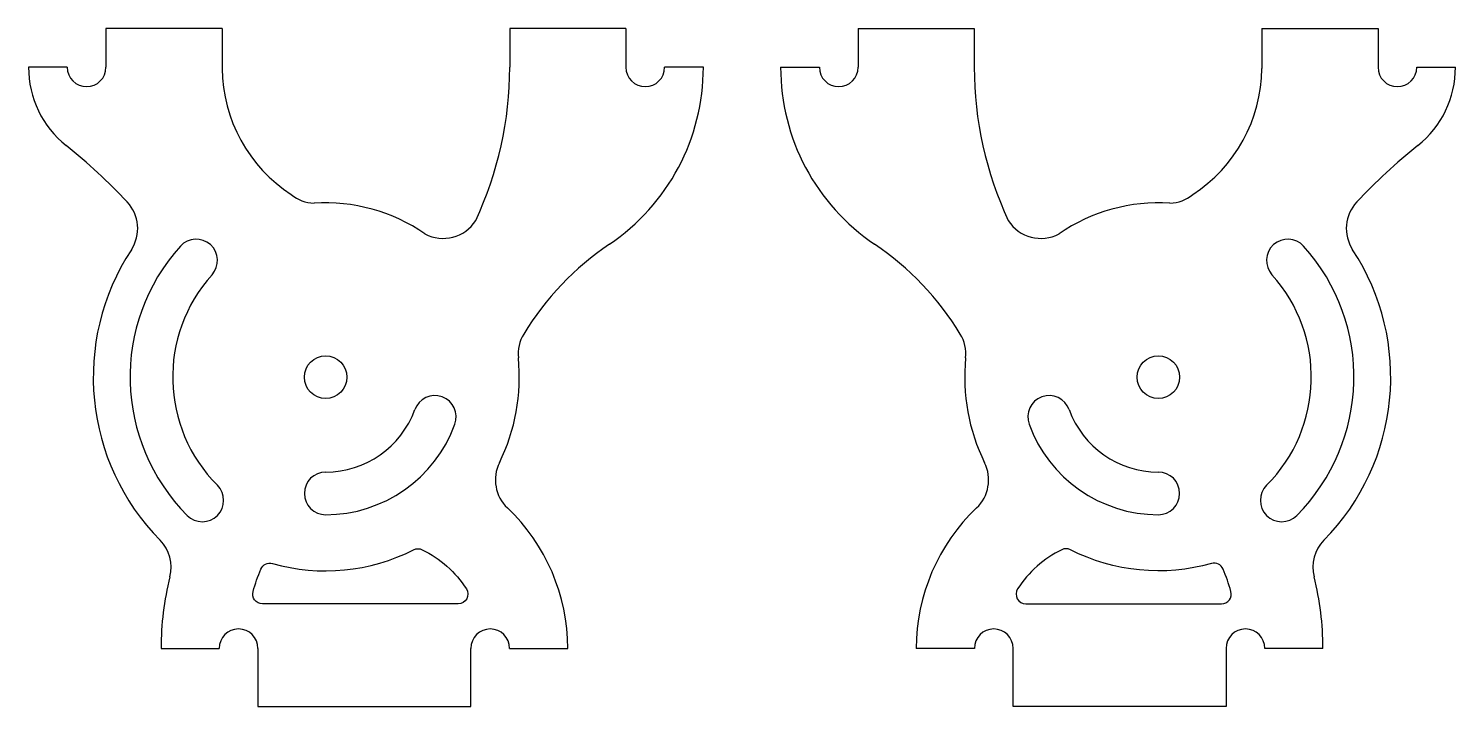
# Model space of a CAD drawing. Header units: millimetres. Extents: x -15.3 to 58.3, y -17 to 18.
import ezdxf

# ---------------------------------------------------------------- set-up
doc = ezdxf.new("R2010")
doc.units = ezdxf.units.MM
doc.header["$MEASUREMENT"] = 0
doc.layers.get('0').update_dxf_attribs({"true_color": 0xffffff})

msp = doc.modelspace()

# ---------------------------------------------------------------- linework, layer by layer
for p, q in [((-11.344, 18), (-11.344, 16)), ((-5.344, 18), (-11.344, 18)), ((-5.344, 18), (-5.344, 15.93)), ((9.506, 18), (9.506, 16)), ((15.506, 18), (9.506, 18)), ((15.506, 18), (15.506, 16)), ((27.494, 18), (33.494, 18)), ((27.494, 18), (27.494, 16)), ((33.494, 18), (33.494, 16)), ((48.344, 18), (54.344, 18)), ((48.344, 18), (48.344, 15.93)), ((54.344, 18), (54.344, 16)), ((-13.344, 16), (-15.344, 16)), ((19.506, 16), (17.506, 16)), ((23.494, 16), (25.494, 16)), ((56.344, 16), (58.344, 16)), ((-8.5, -14), (-5.5, -14)), ((-3.5, -14), (-3.5, -17)), ((7.5, -17), (7.5, -14)), ((9.5, -14), (12.5, -14)), ((33.5, -14), (30.5, -14)), ((35.5, -17), (35.5, -14)), ((46.5, -14), (46.5, -17)), ((51.5, -14), (48.5, -14)), ((-3.5, -17), (7.5, -17)), ((46.5, -17), (35.5, -17))]:
    msp.add_line(p, q)
for points in [[(4.987, -8.906, -0.136996), (7.266, -10.931, -0.593613), (6.846, -11.702), (-3.269, -11.702, -0.498489), (-3.75, -11.064, -0.028832), (-3.344, -9.905, -0.380582), (-2.745, -9.616, 0.189569), (4.541, -8.91, -0.235586)], [(38.013, -8.906, 0.136996), (35.734, -10.931, 0.593613), (36.154, -11.702), (46.269, -11.702, 0.498489), (46.75, -11.064, 0.028832), (46.344, -9.905, 0.380582), (45.745, -9.616, -0.189569), (38.459, -8.91, 0.235586)]]:
    msp.add_lwpolyline(points, format="xyb", close=True)
for centre in [(0, 0), (43, 0)]:
    msp.add_circle(centre, 1.1)
for centre, radius, start, end in [((-10.167, 16), 5.177, 180, 231.36734), ((-12.344, 16), 1, 180, 0), ((-12.344, 16), 1, 180, 0), ((2.492, 16), 7.836, 180.51114, 237.0028), ((-9.169, 16), 18.675, 334.94489, 0), ((8.477, 16), 11.03, 304.04026, 0), ((16.506, 16), 1, 180, 0), ((16.506, 16), 1, 180, 0), ((34.523, 16), 11.03, 180, 235.95974), ((26.494, 16), 1, 180, 0), ((26.494, 16), 1, 180, 0), ((52.169, 16), 18.675, 180, 205.05511), ((40.508, 16), 7.836, 302.9972, 359.48886), ((55.344, 16), 1, 180, 0), ((55.344, 16), 1, 180, 0), ((53.167, 16), 5.177, 308.63266, 0), ((-32.129, -11.479), 30, 43.16887, 51.36734), ((75.129, -11.479), 30, 128.63266, 136.83113), ((-11.707, 7.678), 2, 326.74288, 43.16887), ((-0.511, 10.978), 2, 230.78294, 267.42555), ((0, 0), 9, 55.31231, 93.82853), ((43, 0), 9, 86.17147, 124.68769), ((43.511, 10.978), 2, 272.57445, 309.21706), ((54.707, 7.678), 2, 136.83113, 213.25712), ((6.063, 9.163), 1.998, 241.91136, 327.55401), ((36.937, 9.163), 1.998, 212.44599, 298.08864), ((0, 0), 10.1, 137.97689, 224.96533), ((-6.686, 6.025), 1.1, 317.97689, 137.97689), ((23.055, -5.58), 15.012, 124.04026, 148.65789), ((19.945, -5.58), 15.012, 31.34211, 55.95974), ((49.686, 6.025), 1.1, 42.02311, 222.02311), ((43, 0), 10.1, 315.03467, 42.02311), ((0, 0), 12, 146.74288, 224.54295), ((43, 0), 12, 315.45705, 33.25712), ((0, 0), 7.9, 137.97689, 224.96533), ((43, 0), 7.9, 315.03467, 42.02311), ((11.941, 1.189), 2, 148.65789, 185.68564), ((31.059, 1.189), 2, 354.31436, 31.34211), ((0, 0), 10, 333.78572, 5.68564), ((43, 0), 10, 174.31436, 206.21428), ((5.638, -2.052), 1.1, 340, 160), ((37.362, -2.052), 1.1, 20, 200), ((0, 0), 4.9, 270, 340), ((43, 0), 4.9, 200, 270), ((0, 0), 7.1, 270, 340), ((43, 0), 7.1, 200, 270), ((10.766, -5.301), 2, 153.78572, 226.46362), ((32.234, -5.301), 2, 313.53638, 26.21428), ((0, -6), 1.1, 90, 270), ((43, -6), 1.1, 270, 90), ((-6.368, -6.36), 1.1, 224.96533, 44.96533), ((49.368, -6.36), 1.1, 135.03467, 315.03467), ((2.5, -14), 10, 0, 46.46362), ((40.5, -14), 10, 133.53638, 180), ((-9.978, -9.82), 2, 345.76675, 44.54295), ((52.978, -9.82), 2, 135.45705, 194.23325), ((6.5, -14), 15, 165.76675, 180), ((36.5, -14), 15, 0, 14.23325), ((-4.5, -14), 1, 0, 180), ((-4.5, -14), 1, 0, 180), ((8.5, -14), 1, 0, 180), ((8.5, -14), 1, 0, 180), ((34.5, -14), 1, 0, 180), ((34.5, -14), 1, 0, 180), ((47.5, -14), 1, 0, 180), ((47.5, -14), 1, 0, 180)]:
    msp.add_arc(centre, radius, start, end)

doc.saveas('drawing.dxf')
